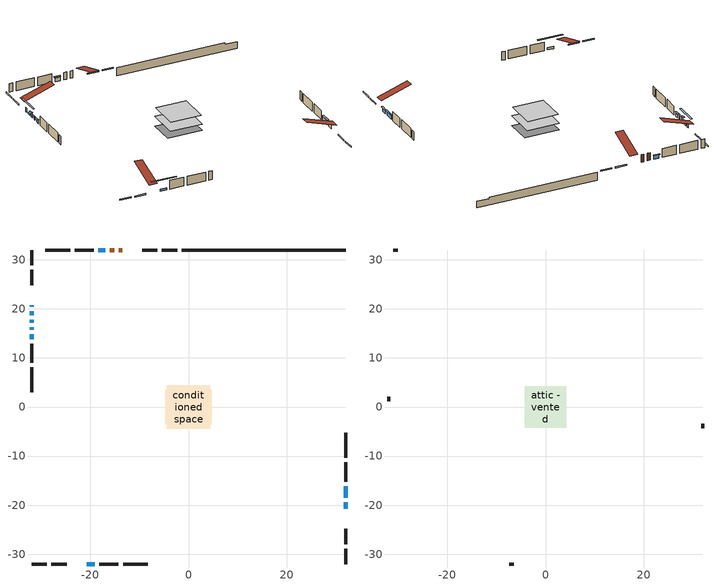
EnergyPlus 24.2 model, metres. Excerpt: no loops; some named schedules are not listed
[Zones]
conditioned space
 floor adiabatic (AdiabaticFloorConstruction): -4.44,-4.44 -4.44,4.44 4.44,4.44 4.44,-4.44 z0.83
 floor foundation (Slab1 construction): -4.78,-3.55 -4.78,3.55 4.78,3.55 4.78,-3.55 z-1.43
 wall outside (RimJoist1 construction): -2.28,31.98 -5.4,31.98 / -31.98,-31.98 -28.86,-31.98 / -31.98,31.98 -31.98,28.86 / 31.98,-31.98 31.98,-28.86 z0.83:1.13
 wall outside (RimJoist2 construction): -6.33,31.98 -9.45,31.98 / -27.93,-31.98 -24.81,-31.98 / -31.98,27.93 -31.98,24.81 / 31.98,-27.93 31.98,-24.81 z0.83:1.13
 wall outside (AdiabaticWallConstruction 1): -13.49,31.98 -14.21,31.98 / -15.14,31.98 -16.05,31.98 z0.83:2.86
 wall outside (AdiabaticWallConstruction): -31.98,20.77 -31.98,20.46 z0.83:2.05; -31.98,19.53 -31.98,18.69 z0.83:1.34; 31.98,-20.77 31.98,-19.37 / -16.98,31.98 -18.38,31.98 z0.83:1.85; 31.98,-18.44 31.98,-16.11 z0.83:1.97; -31.98,17.77 -31.98,17.15 z0.83:2.15; -31.98,16.23 -31.98,15.72 / -31.98,14.79 -31.98,13.82 z0.83:1.75; -20.77,-31.98 -19.09,-31.98 z0.83:1.44
 wall outside (Wall1 construction): -19.3,31.98 -23.2,31.98 / -18.16,-31.98 -14.27,-31.98 / -31.98,12.89 -31.98,9 / 31.98,-15.18 31.98,-11.28 z0.83:3.27
 wall outside (Wall2 construction): -24.13,31.98 -29.19,31.98 / -13.34,-31.98 -8.28,-31.98 / -31.98,8.07 -31.98,3.01 / 31.98,-10.35 31.98,-5.29 z0.83:3.27
 wall foundation (FoundationWall1 construction): -1.35,31.98,-1.43 -1.35,31.98,0.83 28.64,31.98,0.83 28.64,31.98,0.4 31.98,31.98,0.4 31.98,31.98,-1.43
 window (WindowConstruction 6): -31.98,20.77 -31.98,20.46 z0.83:2.05
 window (WindowConstruction 8): -31.98,19.53 -31.98,18.69 z0.83:1.34
 window (WindowConstruction): 31.98,-20.77 31.98,-19.37 z0.83:1.84
 window (WindowConstruction 1): 31.98,-18.44 31.98,-16.11 z0.83:1.97
 window (WindowConstruction 2): -16.98,31.98 -18.38,31.98 z0.83:1.84
 window (WindowConstruction 3): -31.98,17.77 -31.98,17.16 z0.83:2.15
 window (WindowConstruction 4): -31.98,16.23 -31.98,15.72 z0.83:1.74
 window (WindowConstruction 5): -31.98,14.79 -31.98,13.82 z0.83:1.74
 window (WindowConstruction 7): -20.77,-31.98 -19.09,-31.98 z0.83:1.44
 door (Door): -13.49,31.98 -14.21,31.98 z0.83:2.86
 door (Door 1): -15.14,31.98 -16.05,31.98 z0.83:2.86
 ceiling adiabatic (AdiabaticFloorConstruction): 4.44,-4.44 4.44,4.44 -4.44,4.44 -4.44,-4.44 z0.83
attic - vented
 floor to conditioned space (Floor1 construction Reversed): -4.25,-4.25 -4.25,4.25 4.25,4.25 4.25,-4.25 z3.27
 wall outside (Wall3 construction): -30.12,31.98 -31.05,31.98 / -7.35,-31.98 -6.42,-31.98 / -31.98,2.08 -31.98,1.15 / 31.98,-4.36 31.98,-3.43 z0.83:3.27
 roof outside (Roof1 construction): -12.56,31.98,3.27 -12.56,23.7,6.03 -10.38,23.7,6.03 -10.38,31.98,3.27; -21.7,-31.98,3.27 -21.7,-23.7,6.03 -23.88,-23.7,6.03 -23.88,-31.98,3.27; -31.98,21.7,3.27 -23.7,21.7,6.03 -23.7,23.88,6.03 -31.98,23.88,3.27; 31.98,-21.7,3.27 23.7,-21.7,6.03 23.7,-23.88,6.03 31.98,-23.88,3.27
shading: -31.98,16.05 -31.98,22.17 -32.39,22.17 -32.39,16.05 z3.98; 31.98,-19.17 31.98,-20.97 32.39,-20.97 32.39,-19.17 z2.05; 31.98,-15.91 31.98,-18.65 32.39,-18.65 32.39,-15.91 z2.17; -18.58,31.98 -16.78,31.98 -16.78,32.39 -18.58,32.39 z2.05; -31.98,16.95 -31.98,17.97 -32.39,17.97 -32.39,16.95 z2.35; -31.98,15.52 -31.98,16.43 -32.39,16.43 -32.39,15.52 z1.95; -31.98,13.62 -31.98,14.99 -32.39,14.99 -32.39,13.62 z1.95; -16.45,-31.98 -23.41,-31.98 -23.41,-32.39 -16.45,-32.39 z4.08
[Building]
Building 1: Terrain=Suburbs
[Site:Location]
Edmonton Intl AP_AB: Latitude {deg}=53.31; Longitude {deg}=-113.58; Time Zone {hr}=-7; Elevation {m}=723; Keep Site Location Information=Yes
[Site:GroundTemperature:Shallow]
-1.56185, -3.61833, -3.78302, -2.80711, 1.11059, 5.01004, 8.39065, 10.5322, 10.7141, 8.97234, 5.67794, 1.89811
[Site:WaterMainsTemperature]
Calculation Method=Schedule; Temperature Schedule=mains temperature schedule
[Material] Roughness=Rough; Thermal Absorptance=0.9
Name | Thickness {m} | Conductivity {W/m-K} | Density {kg/m3} | Specific Heat {J/kg-K} | Solar Absorptance | Visible Absorptance
asphalt or fiberglass shingles | 0.00635 | 0.162714 | 1121.4 | 1465.45 | 0.4 | 0.4
ceiling loosefill ins | 0.169333 | 0.0480833 | 16.02 | 1046.75 | 0.7 | 0.7
ceiling stud and cavity | 0.1397 | 0.1119 | 65.682 | 1177.47 | 0.7 | 0.7
concrete 4.0 in. | 0.1016 | 1.803125 | 2242.8 | 837.4 | 0.7 | 0.7
concrete 8.0 in. | 0.2032 | 1.803125 | 2242.8 | 837.4 | 0.7 | 0.7
door material | 0.04445 | 0.188738 | 512.64 | 1214.23 | 0.7 | 0.7
door material 1 | 0.04445 | 0.053851 | 512.64 | 1214.23 | 0.7 | 0.7
exterior vertical ins | 0.00629763 | 0.029427 | 32.04 | 1214.23 | 0.7 | 0.7
floor covering | 0.0127 | 0.0433444 | 54.468 | 1339.84 | 0.6 | 0.6
floor rigid ins; wall rigid ins | 0.512978 | 0.029427 | 32.04 | 1214.23 | 0.7 | 0.7
floor stud and cavity | 0.1397 | 1.75129 | 37.0049 | 1207.88 | 0.7 | 0.7
furniture material conditioned space 1 | 0.1524 | 0.115458 | 640.8 | 1214.23 | 0.6 | 0.6
gypsum board | 0.0127 | 0.160291 | 801 | 837.4 | 0.6 | 0.6
gypsum board 1 | 0.0127 | 0.160291 | 801 | 837.4 | 0.7 | 0.7
osb sheathing 0.5 in. | 0.0127 | 0.115458 | 512.64 | 1214.23 | 0.7 | 0.7
osb sheathing 0.75 in. | 0.01905 | 0.115458 | 512.64 | 1214.23 | 0.7 | 0.7
osb sheathing 2.0 in. | 0.0508 | 0.115458 | 512.64 | 1214.23 | 0.7 | 0.7
rim joist stud and cavity | 0.0508 | 0.0297245 | 125.044 | 1163.47 | 0.6 | 0.6
rim joist stud and cavity 1 | 0.0508 | 0.0315445 | 125.044 | 1163.47 | 0.6 | 0.6
wall stud and cavity | 0.1397 | 0.0953587 | 139.0536 | 1170.24 | 0.7 | 0.7
wall stud and cavity 1 | 0.1397 | 0.10224 | 139.0536 | 1170.24 | 0.7 | 0.7
wall stud and cavity 2 | 0.0889 | 6.1454 | 50.32683 | 1063.81 | 0.6 | 0.6
wall stud and cavity 3 | 0.0889 | 0.380278 | 52.3479 | 1209.89 | 0.7 | 0.7
wall stud and cavity 4 | 0.0889 | 0.391764 | 83.0341 | 1211.67 | 0.7 | 0.7
wood siding | 0.0254 | 0.102417 | 544.68 | 1172.36 | 0.4 | 0.4
wood siding 1 | 0.00254 | 0.102417 | 544.68 | 1172.36 | 0.4 | 0.4
wood siding 2; wood siding 3; wood siding 4 | 0.0254 | 0.102417 | 544.68 | 1172.36 | 0.7 | 0.7
[WindowMaterial:SimpleGlazingSystem]
Name | U-Factor {W/m2-K} | Solar Heat Gain Coefficient
WindowMaterial | 3.28586 | 0.56
WindowMaterial 1 | 3.27961 | 0.63
WindowMaterial 2 | 3.27507 | 0.6
WindowMaterial 3 | 2.67888 | 0.48
WindowMaterial 4 | 3.25747 | 0.44
WindowMaterial 5 | 3.28416 | 0.51
WindowMaterial 6 | 3.30573 | 0.58
WindowMaterial 7 | 2.69251 | 0.43
WindowMaterial 8 | 2.70046 | 0.4
[Construction]
AdiabaticFloorConstruction: floor stud and cavity, floor rigid ins, osb sheathing 0.75 in., floor covering
AdiabaticWallConstruction: wood siding 3, wall rigid ins, wall stud and cavity 3, gypsum board
AdiabaticWallConstruction 1: wood siding 4, wall rigid ins, wall stud and cavity 3, gypsum board
Door: door material
Door 1: door material 1
Floor1 construction Reversed: gypsum board, ceiling stud and cavity, ceiling loosefill ins
FoundationWall1 construction: concrete 8.0 in., gypsum board 1
furniture construction conditioned space 1: furniture material conditioned space 1
PartitionWallConstruction: gypsum board, wall stud and cavity 4, gypsum board
RimJoist1 construction: wood siding 2, osb sheathing 2.0 in., rim joist stud and cavity
RimJoist2 construction: wood siding 2, osb sheathing 2.0 in., rim joist stud and cavity 1
Roof1 construction: asphalt or fiberglass shingles
Slab1 construction: concrete 4.0 in.
Wall1 construction: wood siding, osb sheathing 0.5 in., wall stud and cavity, gypsum board
Wall2 construction: wood siding, osb sheathing 0.5 in., wall stud and cavity 1, gypsum board
Wall3 construction: wood siding 1, wall stud and cavity 2
WindowConstruction: WindowMaterial
WindowConstruction 1: WindowMaterial 1
WindowConstruction 2: WindowMaterial 2
WindowConstruction 3: WindowMaterial 3
WindowConstruction 4: WindowMaterial 4
WindowConstruction 5: WindowMaterial 5
WindowConstruction 6: WindowMaterial 6
WindowConstruction 7: WindowMaterial 7
WindowConstruction 8: WindowMaterial 8
[Zone] Multiplier=1; Part of Total Floor Area=Yes
Name | Volume {m3}
attic - vented | 32.3471
conditioned space | 360.8
[Space]
Name | Zone | Volume {m3}
attic - vented 1 | attic - vented | 32.3471
conditioned space 1 | conditioned space | 360.8
[ZoneInfiltration:EffectiveLeakageArea]
infil attic - vented 1: Zone or Space=attic - vented 1; Schedule=Always On Discrete; Effective Air Leakage Area {cm2}=2512; Stack Coefficient=0.000361425; Wind Coefficient=1.28449e-05
[ZoneMixing]
whole house fan mix: Zone or Space=attic - vented; Schedule=Always On Continuous; Design Flow Rate Calculation Method=Flow/Zone; Design Flow Rate {m3/s}=0; Source Zone or Space=conditioned space
[SurfaceProperty:ExposedFoundationPerimeter]
Slab1: Exposed Perimeter Calculation Method=TotalExposedPerimeter; Total Exposed Perimeter {m}=33.326
[InternalMass] Zone or ZoneList=conditioned space; Space or SpaceList=conditioned space 1
Name | Construction | Surface Area {m2}
furniture mass conditioned space 1 | furniture construction conditioned space 1 | 58.648
partition wall mass | PartitionWallConstruction | 146.62
[Lights]
interior lighting: Zone or ZoneList or Space or SpaceList=conditioned space 1; Schedule=interior lighting schedule; Design Level Calculation Method=LightingLevel; Lighting Level {W}=343.2; Return Air Fraction=0; Fraction Radiant=0.6; Fraction Visible=0.2; Fraction Replaceable=1
[People]
occupants: Zone or ZoneList or Space or SpaceList=conditioned space 1; Number of People Schedule=occupants schedule; Number of People Calculation Method=People; Number of People=3; Fraction Radiant=0.314171; Sensible Heat Fraction=0.56303; Activity Level Schedule=occupants activity schedule; Carbon Dioxide Generation Rate {m3/s-W}=0; Enable ASHRAE 55 Comfort Warnings=No; Mean Radiant Temperature Calculation Type=EnclosureAveraged
[ElectricEquipment] Zone or ZoneList or Space or SpaceList=conditioned space 1; Design Level Calculation Method=EquipmentLevel
Name | Schedule | Design Level {W} | Fraction Latent | Fraction Radiant | Fraction Lost
clothes dryer | clothes dryer schedule | 140.772 | 0.015 | 0.081 | 0.85
clothes washer | clothes washer schedule | 32.1985 | 0.03 | 0.162 | 0.7
cooking range | cooking range schedule | 215.147 | 0.08 | 0.432 | 0.2
dishwasher | dishwasher schedule | 66.8632 | 0.3 | 0.18 | 0.4
fridge | fridge schedule | 72.9452 | 0 | 0.6 | 0
mech vent bath fan 0 | mech vent bath fan 0 schedule | 50.2 | 0 | 0 | 1
mech vent bath fan 1 | mech vent bath fan 1 schedule | 50.2 | 0 | 0 | 1
mech vent house fan | mech vent house fan schedule | 0 | 0 | 0 | 1
mech vent house fan cfis | mech vent house fan cfis schedule | 0 | 0 | 0 | 0
mech vent range fan 0 | mech vent range fan 0 schedule | 57 | 0 | 0 | 1
misc plug loads | misc plug loads schedule | 494.7 | 0.045 | 0.513 | 0.1
whole house fan | Always On Discrete | 0 | 0 | 0 | 1
[OtherEquipment] Zone or ZoneList or Space or SpaceList=conditioned space 1; Design Level Calculation Method=EquipmentLevel
Name | Fuel Type | Schedule | Design Level {W} | Fraction Latent | Fraction Radiant | Fraction Lost
clothes dryer 1 | Electricity | clothes dryer schedule | 0 | 0.015 | 0.081 | 0.85
cooking range 1 | Electricity | cooking range schedule | 0 | 0.08 | 0.432 | 0.2
general water use latent | None | general water use schedule | 62.594 | 1 | 0 | 0
general water use sensible | None | general water use schedule | -61.6891 | 0 | 0.6 | 0
mech vent house fan latent load | None | Always On Discrete | 0 | 1 | 0 | 0
mech vent house fan sensible load | None | Always On Discrete | 0 | 0 | 0 | 0
water heater energy adjustment1 | NaturalGas | Always On Discrete | 0.01 | 0 | 0 | 1
[ZoneInfiltration:DesignFlowRate] Zone or ZoneList or Space or SpaceList=conditioned space 1; Schedule=Always On Discrete; Design Flow Rate Calculation Method=Flow/Zone; Design Flow Rate {m3/s}=0
infil flow; natural vent flow; whole house fan flow
[AvailabilityManager:Scheduled]
furnace airloop Availability Manager: Schedule=Always On Discrete
[Foundation:Kiva]
Foundation Kiva 1: Initial Indoor Air Temperature {C}=18; Wall Height Above Grade {m}=0.830001; Wall Depth Below Slab {m}=0.2032; Custom Block Material Name 1=exterior vertical ins; Custom Block Depth 1 {m}=2.26; Custom Block X Position 1 {m}=0.2159; Custom Block Z Position 1 {m}=0
[Foundation:Kiva:Settings]
Soil Conductivity {W/m-K}=0.849921; Soil Density {kg/m3}=1842.3; Soil Specific Heat {J/kg-K}=418.7; Ground Solar Absorptivity=0.9; Ground Thermal Absorptivity=0.9; Ground Surface Roughness {m}=0.03; Far-Field Width {m}=40; Deep-Ground Boundary Condition=ZeroFlux; Deep-Ground Depth {m}=40; Minimum Cell Dimension {m}=0.2; Maximum Cell Growth Coefficient=3; Simulation Timestep=Timestep
[Exterior:Lights]
exterior lighting: Schedule=exterior lighting schedule; Design Level {W}=75.6
[EnergyManagementSystem:GlobalVariable]
furnace_airloop_Fan_RTF
infil_program_Qfan
infil_program_Qinf
natural_vent_program_Qnv
natural_vent_program_Qwhf
[EnergyManagementSystem:Sensor]
Name | Output:Variable or Output:Meter Index Key | Output:Variable or Output:Meter
airflow_gain | infil flow | Infiltration Sensible Heat Gain Energy
airflow_gain_1 | natural vent flow | Infiltration Sensible Heat Gain Energy
airflow_gain_2 | whole house fan flow | Infiltration Sensible Heat Gain Energy
airflow_loss | infil flow | Infiltration Sensible Heat Loss Energy
airflow_loss_1 | natural vent flow | Infiltration Sensible Heat Loss Energy
airflow_loss_2 | whole house fan flow | Infiltration Sensible Heat Loss Energy
clg_load_cond |  | Cooling:EnergyTransfer:Zone:CONDITIONED SPACE
clg_sp_s; clg_sp_s_1 | cooling setpoint | Schedule Value
clothes_dryer_exhaust_0_sch_s | clothes dryer exhaust 0 schedule | Schedule Value
cool_season | cooling season schedule | Schedule Value
htg_load_cond |  | Heating:EnergyTransfer:Zone:CONDITIONED SPACE
htg_sp_s; htg_sp_s_1 | heating setpoint | Schedule Value
ig_ee_conv | clothes dryer | Electric Equipment Convective Heating Energy
ig_ee_conv_2 | cooking range | Electric Equipment Convective Heating Energy
ig_ee_conv_4 | fridge | Electric Equipment Convective Heating Energy
ig_ee_conv_5 | misc plug loads | Electric Equipment Convective Heating Energy
ig_ee_conv_6 | whole house fan | Electric Equipment Convective Heating Energy
ig_ee_rad | clothes dryer | Electric Equipment Radiant Heating Energy
ig_ee_rad_2 | cooking range | Electric Equipment Radiant Heating Energy
ig_ee_rad_4 | fridge | Electric Equipment Radiant Heating Energy
ig_ee_rad_5 | misc plug loads | Electric Equipment Radiant Heating Energy
ig_ee_rad_6 | whole house fan | Electric Equipment Radiant Heating Energy
ig_lgt_conv | interior lighting | Lights Convective Heating Energy
ig_lgt_rad | interior lighting | Lights Radiant Heating Energy
ig_lgt_vis | interior lighting | Lights Visible Radiation Heating Energy
ig_oe_conv | clothes dryer 1 | Other Equipment Convective Heating Energy
ig_oe_conv_1 | cooking range 1 | Other Equipment Convective Heating Energy
ig_oe_conv_2 | general water use latent | Other Equipment Convective Heating Energy
ig_oe_conv_3 | general water use sensible | Other Equipment Convective Heating Energy
ig_oe_conv_4 | water heater energy adjustment1 | Other Equipment Convective Heating Energy
ig_oe_rad | clothes dryer 1 | Other Equipment Radiant Heating Energy
ig_oe_rad_1 | cooking range 1 | Other Equipment Radiant Heating Energy
ig_oe_rad_2 | general water use latent | Other Equipment Radiant Heating Energy
ig_oe_rad_3 | general water use sensible | Other Equipment Radiant Heating Energy
ig_oe_rad_4 | water heater energy adjustment1 | Other Equipment Radiant Heating Energy
ig_ppl_conv | occupants | People Convective Heating Energy
ig_ppl_rad | occupants | People Radiant Heating Energy
im_conv | furniture mass conditioned space 1 | Surface Inside Face Convection Heat Gain Energy
im_conv_1 | partition wall mass | Surface Inside Face Convection Heat Gain Energy
im_ig | furniture mass conditioned space 1 | Surface Inside Face Internal Gains Radiation Heat Gain Energy
im_ig_1 | partition wall mass | Surface Inside Face Internal Gains Radiation Heat Gain Energy
im_lgt | furniture mass conditioned space 1 | Surface Inside Face Lights Radiation Heat Gain Energy
im_lgt_1 | partition wall mass | Surface Inside Face Lights Radiation Heat Gain Energy
im_sol | furniture mass conditioned space 1 | Surface Inside Face Solar Radiation Heat Gain Energy
im_sol_1 | partition wall mass | Surface Inside Face Solar Radiation Heat Gain Energy
im_surf | furniture mass conditioned space 1 | Surface Inside Face Net Surface Thermal Radiation Heat Gain Energy
im_surf_1 | partition wall mass | Surface Inside Face Net Surface Thermal Radiation Heat Gain Energy
mech_vent_bath_fan_0_sch_s | mech vent bath fan 0 schedule | Schedule Value
mech_vent_bath_fan_1_sch_s | mech vent bath fan 1 schedule | Schedule Value
mech_vent_range_fan_0_sch_s | mech vent range fan 0 schedule | Schedule Value
mv_conv | mech vent bath fan 0 | Electric Equipment Convective Heating Energy
mv_conv_1 | mech vent bath fan 1 | Electric Equipment Convective Heating Energy
mv_conv_2 | mech vent house fan | Electric Equipment Convective Heating Energy
mv_conv_3 | mech vent house fan cfis | Electric Equipment Convective Heating Energy
mv_conv_4 | mech vent range fan 0 | Electric Equipment Convective Heating Energy
mv_conv_5 | mech vent house fan latent load | Other Equipment Convective Heating Energy
mv_conv_6 | mech vent house fan sensible load | Other Equipment Convective Heating Energy
mv_rad | mech vent bath fan 0 | Electric Equipment Radiant Heating Energy
mv_rad_1 | mech vent bath fan 1 | Electric Equipment Radiant Heating Energy
mv_rad_2 | mech vent house fan | Electric Equipment Radiant Heating Energy
mv_rad_3 | mech vent house fan cfis | Electric Equipment Radiant Heating Energy
mv_rad_4 | mech vent range fan 0 | Electric Equipment Radiant Heating Energy
mv_rad_5 | mech vent house fan latent load | Other Equipment Radiant Heating Energy
mv_rad_6 | mech vent house fan sensible load | Other Equipment Radiant Heating Energy
natural_vent_s | natural vent schedule | Schedule Value
out_pb_s |  | Site Outdoor Air Barometric Pressure
out_wt_s |  | Site Outdoor Air Humidity Ratio
site_vw_s |  | Site Wind Speed
ss_back_out | Window1 | Surface Window Shortwave from Zone Back Out Window Heat Transfer Rate
ss_back_out_1 | Window10 | Surface Window Shortwave from Zone Back Out Window Heat Transfer Rate
ss_back_out_2 | Window2 | Surface Window Shortwave from Zone Back Out Window Heat Transfer Rate
ss_back_out_3 | Window3 | Surface Window Shortwave from Zone Back Out Window Heat Transfer Rate
ss_back_out_4 | Window4 | Surface Window Shortwave from Zone Back Out Window Heat Transfer Rate
ss_back_out_5 | Window5 | Surface Window Shortwave from Zone Back Out Window Heat Transfer Rate
ss_back_out_6 | Window6 | Surface Window Shortwave from Zone Back Out Window Heat Transfer Rate
ss_back_out_7 | Window7 | Surface Window Shortwave from Zone Back Out Window Heat Transfer Rate
ss_back_out_8 | Window8 | Surface Window Shortwave from Zone Back Out Window Heat Transfer Rate
ss_conv | Door1 | Surface Inside Face Convection Heat Gain Energy
ss_conv_1 | Door2 | Surface Inside Face Convection Heat Gain Energy
ss_conv_10 | Window8 | Surface Inside Face Convection Heat Gain Energy
ss_conv_2 | Window1 | Surface Inside Face Convection Heat Gain Energy
ss_conv_3 | Window10 | Surface Inside Face Convection Heat Gain Energy
ss_conv_4 | Window2 | Surface Inside Face Convection Heat Gain Energy
ss_conv_5 | Window3 | Surface Inside Face Convection Heat Gain Energy
ss_conv_6 | Window4 | Surface Inside Face Convection Heat Gain Energy
ss_conv_7 | Window5 | Surface Inside Face Convection Heat Gain Energy
ss_conv_8 | Window6 | Surface Inside Face Convection Heat Gain Energy
ss_conv_9 | Window7 | Surface Inside Face Convection Heat Gain Energy
ss_ig | Door1 | Surface Inside Face Internal Gains Radiation Heat Gain Energy
ss_ig_1 | Door2 | Surface Inside Face Internal Gains Radiation Heat Gain Energy
ss_ig_10 | Window8 | Surface Inside Face Internal Gains Radiation Heat Gain Energy
ss_ig_2 | Window1 | Surface Inside Face Internal Gains Radiation Heat Gain Energy
ss_ig_3 | Window10 | Surface Inside Face Internal Gains Radiation Heat Gain Energy
ss_ig_4 | Window2 | Surface Inside Face Internal Gains Radiation Heat Gain Energy
ss_ig_5 | Window3 | Surface Inside Face Internal Gains Radiation Heat Gain Energy
ss_ig_6 | Window4 | Surface Inside Face Internal Gains Radiation Heat Gain Energy
ss_ig_7 | Window5 | Surface Inside Face Internal Gains Radiation Heat Gain Energy
ss_ig_8 | Window6 | Surface Inside Face Internal Gains Radiation Heat Gain Energy
ss_ig_9 | Window7 | Surface Inside Face Internal Gains Radiation Heat Gain Energy
ss_lgt | Door1 | Surface Inside Face Lights Radiation Heat Gain Energy
ss_lgt_1 | Door2 | Surface Inside Face Lights Radiation Heat Gain Energy
ss_sol | Door1 | Surface Inside Face Solar Radiation Heat Gain Energy
ss_sol_1 | Door2 | Surface Inside Face Solar Radiation Heat Gain Energy
ss_surf | Door1 | Surface Inside Face Net Surface Thermal Radiation Heat Gain Energy
ss_surf_1 | Door2 | Surface Inside Face Net Surface Thermal Radiation Heat Gain Energy
ss_surf_10 | Window8 | Surface Inside Face Net Surface Thermal Radiation Heat Gain Energy
ss_surf_2 | Window1 | Surface Inside Face Net Surface Thermal Radiation Heat Gain Energy
ss_surf_3 | Window10 | Surface Inside Face Net Surface Thermal Radiation Heat Gain Energy
ss_surf_4 | Window2 | Surface Inside Face Net Surface Thermal Radiation Heat Gain Energy
ss_surf_5 | Window3 | Surface Inside Face Net Surface Thermal Radiation Heat Gain Energy
ss_surf_6 | Window4 | Surface Inside Face Net Surface Thermal Radiation Heat Gain Energy
ss_surf_7 | Window5 | Surface Inside Face Net Surface Thermal Radiation Heat Gain Energy
ss_surf_8 | Window6 | Surface Inside Face Net Surface Thermal Radiation Heat Gain Energy
ss_surf_9 | Window7 | Surface Inside Face Net Surface Thermal Radiation Heat Gain Energy
ss_trans_in | Window1 | Surface Window Transmitted Solar Radiation Rate
ss_trans_in_1 | Window10 | Surface Window Transmitted Solar Radiation Rate
ss_trans_in_2 | Window2 | Surface Window Transmitted Solar Radiation Rate
ss_trans_in_3 | Window3 | Surface Window Transmitted Solar Radiation Rate
ss_trans_in_4 | Window4 | Surface Window Transmitted Solar Radiation Rate
ss_trans_in_5 | Window5 | Surface Window Transmitted Solar Radiation Rate
ss_trans_in_6 | Window6 | Surface Window Transmitted Solar Radiation Rate
ss_trans_in_7 | Window7 | Surface Window Transmitted Solar Radiation Rate
ss_trans_in_8 | Window8 | Surface Window Transmitted Solar Radiation Rate
ss_trans_out | Window1 | Surface Inside Face Initial Transmitted Diffuse Transmitted Out Window Solar Radiation Rate
ss_trans_out_1 | Window10 | Surface Inside Face Initial Transmitted Diffuse Transmitted Out Window Solar Radiation Rate
ss_trans_out_2 | Window2 | Surface Inside Face Initial Transmitted Diffuse Transmitted Out Window Solar Radiation Rate
ss_trans_out_3 | Window3 | Surface Inside Face Initial Transmitted Diffuse Transmitted Out Window Solar Radiation Rate
ss_trans_out_4 | Window4 | Surface Inside Face Initial Transmitted Diffuse Transmitted Out Window Solar Radiation Rate
ss_trans_out_5 | Window5 | Surface Inside Face Initial Transmitted Diffuse Transmitted Out Window Solar Radiation Rate
ss_trans_out_6 | Window6 | Surface Inside Face Initial Transmitted Diffuse Transmitted Out Window Solar Radiation Rate
ss_trans_out_7 | Window7 | Surface Inside Face Initial Transmitted Diffuse Transmitted Out Window Solar Radiation Rate
ss_trans_out_8 | Window8 | Surface Inside Face Initial Transmitted Diffuse Transmitted Out Window Solar Radiation Rate
s_conv | Floor1 | Surface Inside Face Convection Heat Gain Energy
s_conv_1 | FoundationWall1 | Surface Inside Face Convection Heat Gain Energy
s_conv_10 | RimJoist2:270 | Surface Inside Face Convection Heat Gain Energy
s_conv_11 | RimJoist2:90 | Surface Inside Face Convection Heat Gain Energy
s_conv_12 | Slab1 | Surface Inside Face Convection Heat Gain Energy
s_conv_13 | Wall1:0 | Surface Inside Face Convection Heat Gain Energy
s_conv_14 | Wall1:180 | Surface Inside Face Convection Heat Gain Energy
s_conv_15 | Wall1:270 | Surface Inside Face Convection Heat Gain Energy
s_conv_16 | Wall1:90 | Surface Inside Face Convection Heat Gain Energy
s_conv_17 | Wall2:0 | Surface Inside Face Convection Heat Gain Energy
s_conv_18 | Wall2:180 | Surface Inside Face Convection Heat Gain Energy
s_conv_19 | Wall2:270 | Surface Inside Face Convection Heat Gain Energy
s_conv_2 | inferred conditioned ceiling | Surface Inside Face Convection Heat Gain Energy
s_conv_20 | Wall2:90 | Surface Inside Face Convection Heat Gain Energy
s_conv_3 | inferred conditioned floor | Surface Inside Face Convection Heat Gain Energy
s_conv_4 | RimJoist1:0 | Surface Inside Face Convection Heat Gain Energy
s_conv_5 | RimJoist1:180 | Surface Inside Face Convection Heat Gain Energy
s_conv_6 | RimJoist1:270 | Surface Inside Face Convection Heat Gain Energy
s_conv_7 | RimJoist1:90 | Surface Inside Face Convection Heat Gain Energy
s_conv_8 | RimJoist2:0 | Surface Inside Face Convection Heat Gain Energy
s_conv_9 | RimJoist2:180 | Surface Inside Face Convection Heat Gain Energy
s_ig | Floor1 | Surface Inside Face Internal Gains Radiation Heat Gain Energy
s_ig_1 | FoundationWall1 | Surface Inside Face Internal Gains Radiation Heat Gain Energy
s_ig_10 | RimJoist2:270 | Surface Inside Face Internal Gains Radiation Heat Gain Energy
